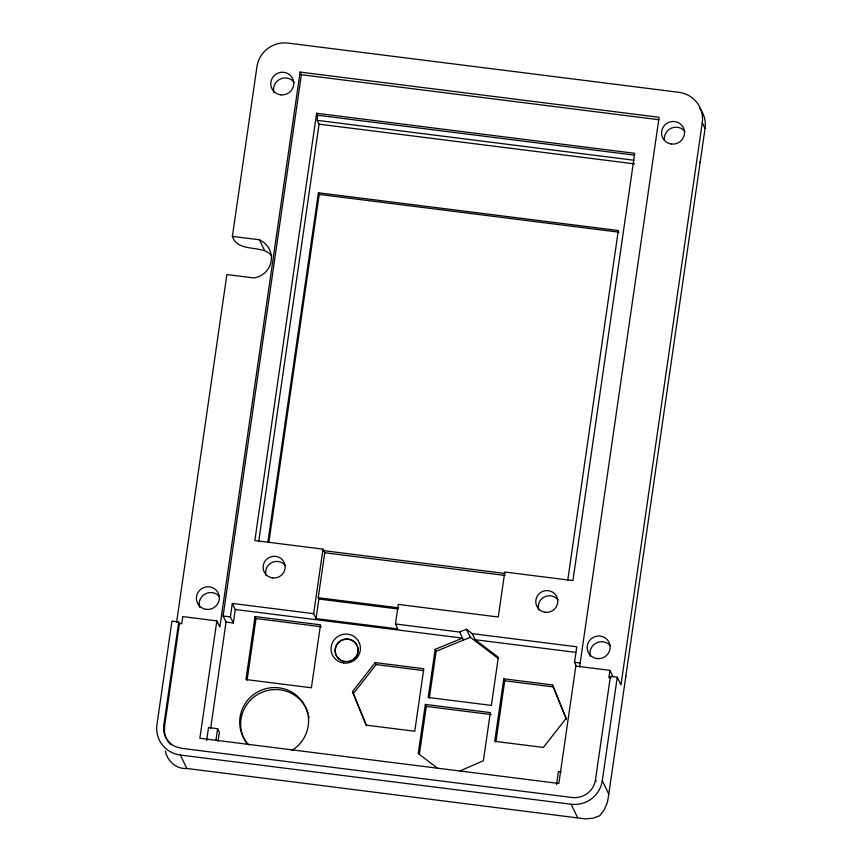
<?xml version="1.0" encoding="UTF-8"?>
<svg xmlns="http://www.w3.org/2000/svg" width="862" height="862" viewBox="0 0 862 862"><rect width="100%" height="100%" fill="white"/><g stroke="black" fill="none" stroke-linecap="round" stroke-linejoin="round"><path stroke-width="1.29" d="M699.815 108.375A27.649 27.099 -25.8 0 1 705.041 128.47L608.787 794.128L607.462 802.263L604.381 809.612L599.79 815.721L592.959 818.221L585.427 818.9L186.828 768.473L180.33 755.026A27.649 27.099 -25.8 0 1 156.959 724.608L171.926 621.157L178.736 622.019L163.845 725.028L163.78 730.782A20.677 20.268 -25.8 0 0 176.128 746.869L181.753 748.335L572.099 797.49A20.731 20.322 -25.8 0 0 595.47 779.819L610.425 676.379L617.246 677.23L620.974 684.934L702.261 122.727A27.649 27.099 -25.8 0 0 678.9 92.309L288.102 43.1A27.649 27.099 -25.8 0 0 256.941 66.654L232.395 236.382C237.287 251.779 258.147 245.465 268.836 253.051A20.268 19.869 -25.8 0 1 271.702 255.723M178.736 622.019L179.447 623.495L164.556 726.494L164.491 732.258A20.677 20.268 -25.8 0 0 171.193 744.876M258.697 541.627L319.059 124.16L317.216 120.346L317.572 115.239L316.623 113.267L634.712 153.317L572.928 580.6L504.766 572.023L498.268 616.998L398.298 604.413L395.464 623.98L397.845 628.894L316.052 618.593L313.671 613.679L323.002 549.137L254.84 540.549L316.623 113.267M176.613 622.202L226.878 274.569L253.913 277.963L258.729 276.67A20.268 19.869 -25.8 0 0 263.686 242.394L259.43 239.776L232.395 236.382M179.447 623.495L181.72 623.776L182.766 616.589L216.847 620.877L199.865 738.26L558.856 783.472L575.827 666.078L609.908 670.367L612.925 676.595M579.609 666.983L659.096 117.286L300.105 72.085L219.853 627.105L216.847 620.877M210.651 728.487L226.038 622.084L223.107 616.018L301.377 74.714L300.105 72.085M206.654 740.501L208.529 727.539L217.612 728.681L219.357 732.291L218.043 741.363M226.038 622.084L233.311 623L230.38 616.933L232.331 603.432L313.671 613.679M215.931 740.35L217.612 728.681M233.311 623L235.261 609.499L232.331 603.432M255.066 616.578L245.961 679.547L311.387 687.779L320.492 624.81L255.066 616.578L256.014 618.539L247.092 680.193M267.866 542.263L318.401 192.776L618.313 230.531L567.778 580.029M268.847 542.575L319.188 194.413L318.401 192.776M316.052 618.593L318.875 599.025L318.24 597.722L324.748 552.747L323.002 549.137M460.233 770.854L483.377 760.726L490.327 712.605L425.354 704.416L418.242 753.582L437.411 768.117M419.385 754.228L426.302 706.387L425.354 704.416M235.261 609.499L462.517 638.117L435.17 649.323L428.209 697.455L491.372 705.407L498.333 657.286L475.145 639.712L575.741 652.372M429.351 698.134L436.118 651.295L435.17 649.323M503.774 678.803L494.734 741.32L543.362 747.44L566.054 718.477L552.402 684.924L503.774 678.803L504.733 680.775L495.887 741.956M556.55 784.56L558.425 771.598L561.022 771.921M576.484 666.369L574.534 662.318L576.775 646.802L472.214 633.645L466.417 629.249L459.575 632.051L395.464 623.98M609.908 670.367L608.874 677.564L611.147 677.855M608.787 794.128L602.29 780.681L617.246 677.23M625.521 677.413L625.834 676.261M699.955 162.67L700.256 161.517M352.483 691.583L375.185 662.609L423.802 668.729L414.762 731.256L366.145 725.125L352.483 691.583L366.587 725.858M353.431 693.554L376.134 664.58L423.436 670.539M436.118 651.295L470.307 637.277L498.225 658.449M186.828 768.473C176.268 769.303 167.325 761.071 165.342 751.028M301.377 74.714L659.031 119.743M317.572 115.239L634.335 155.117M317.216 120.346L633.979 160.235M319.059 124.16L634.486 163.877M319.188 194.413L619.099 232.18M322.323 550.473L504.938 573.467M324.748 552.747L505.186 575.46M318.24 597.722L398.718 607.85M318.875 599.025L398.028 608.992M256.014 618.539L321.451 626.782M223.107 616.018L230.38 616.933M574.534 662.318L580.589 663.083M504.733 680.775L553.35 686.895L566.506 719.199M426.302 706.387L491.286 714.566M180.33 755.026L571.118 804.235A27.649 27.099 -25.8 0 0 602.29 780.681M702.261 122.727L705.041 128.47M552.402 684.924L553.35 686.895M595.47 779.819L596.181 781.295M571.118 804.235L577.615 817.682M472.214 633.645L476.104 641.673M466.417 629.249L470.307 637.277M459.575 632.051L463.465 640.089M259.43 239.776L264.58 250.443M431.754 672.942L432.702 674.903M375.185 662.609L376.134 664.58M163.845 725.028L164.556 726.494M664.43 140.053A11.518 11.292 -25.8 0 1 684.999 131.584M274.041 92.773A11.518 11.292 -25.8 0 1 294.211 82.375M590.438 656.521A11.518 11.292 -25.8 0 1 610.608 646.123M199.65 607.311A11.518 11.292 -25.8 0 1 219.174 596.159M538.728 609.962A11.055 10.84 -25.8 0 1 558.091 599.984M266.078 575.633A11.055 10.84 -25.8 0 1 285.441 565.655M248.73 744.908A34.555 33.877 -25.8 0 1 252.577 695.365A34.555 33.877 -25.8 0 1 302.325 701.625A34.555 33.877 -25.8 0 1 291.97 750.36M247.523 744.348A34.555 33.877 -25.8 0 1 259.688 693.35A34.555 33.877 -25.8 0 1 308.133 713.51M308.682 715.654A34.555 33.877 -25.8 0 1 309.102 717.841M341.287 660.648A11.518 11.292 -25.9 0 1 336.277 645.972A11.518 11.292 -25.9 0 1 350.899 639.96A11.518 11.292 -25.9 0 1 357.601 653.935M357.245 654.861A11.518 11.292 -25.9 0 1 354.347 658.891M353.582 659.527A11.518 11.292 -25.9 0 1 351.879 660.604M350.963 661.025A11.518 11.292 -25.9 0 1 349.045 661.628M344.089 661.65A11.518 11.292 -25.9 0 1 342.182 661.057M280.624 94.82A11.518 11.292 -25.8 0 0 292.908 79.196A11.518 11.292 -25.8 0 0 273.222 76.718A11.518 11.292 -25.8 0 0 280.624 94.82M671.423 144.029A11.518 11.292 -25.8 0 0 683.695 128.406A11.518 11.292 -25.8 0 0 664.02 125.927A11.518 11.292 -25.8 0 0 671.423 144.029M597.021 658.568A11.518 11.292 -25.8 0 0 609.305 642.944A11.518 11.292 -25.8 0 0 589.619 640.466A11.518 11.292 -25.8 0 0 597.021 658.568M545.215 612.268A11.055 10.84 -25.8 0 0 557.003 597.269A11.055 10.84 -25.8 0 0 538.114 594.888A11.055 10.84 -25.8 0 0 545.215 612.268M272.564 577.939A11.055 10.84 -25.8 0 0 284.352 562.94A11.055 10.84 -25.8 0 0 265.464 560.559A11.055 10.84 -25.8 0 0 272.564 577.939M344.908 661.488A11.518 11.292 -25.9 0 0 357.191 645.853A11.518 11.292 -25.9 0 0 337.516 643.375A11.518 11.292 -25.9 0 0 344.908 661.488M206.233 609.359A11.518 11.292 -25.8 0 0 218.506 593.735A11.518 11.292 -25.8 0 0 198.831 591.257A11.518 11.292 -25.8 0 0 206.233 609.359M343.658 662.997A14.74 14.449 -25.8 0 0 359.379 642.987A14.74 14.449 -25.8 0 0 334.187 639.819A14.74 14.449 -25.8 0 0 343.658 662.997"/></g></svg>
